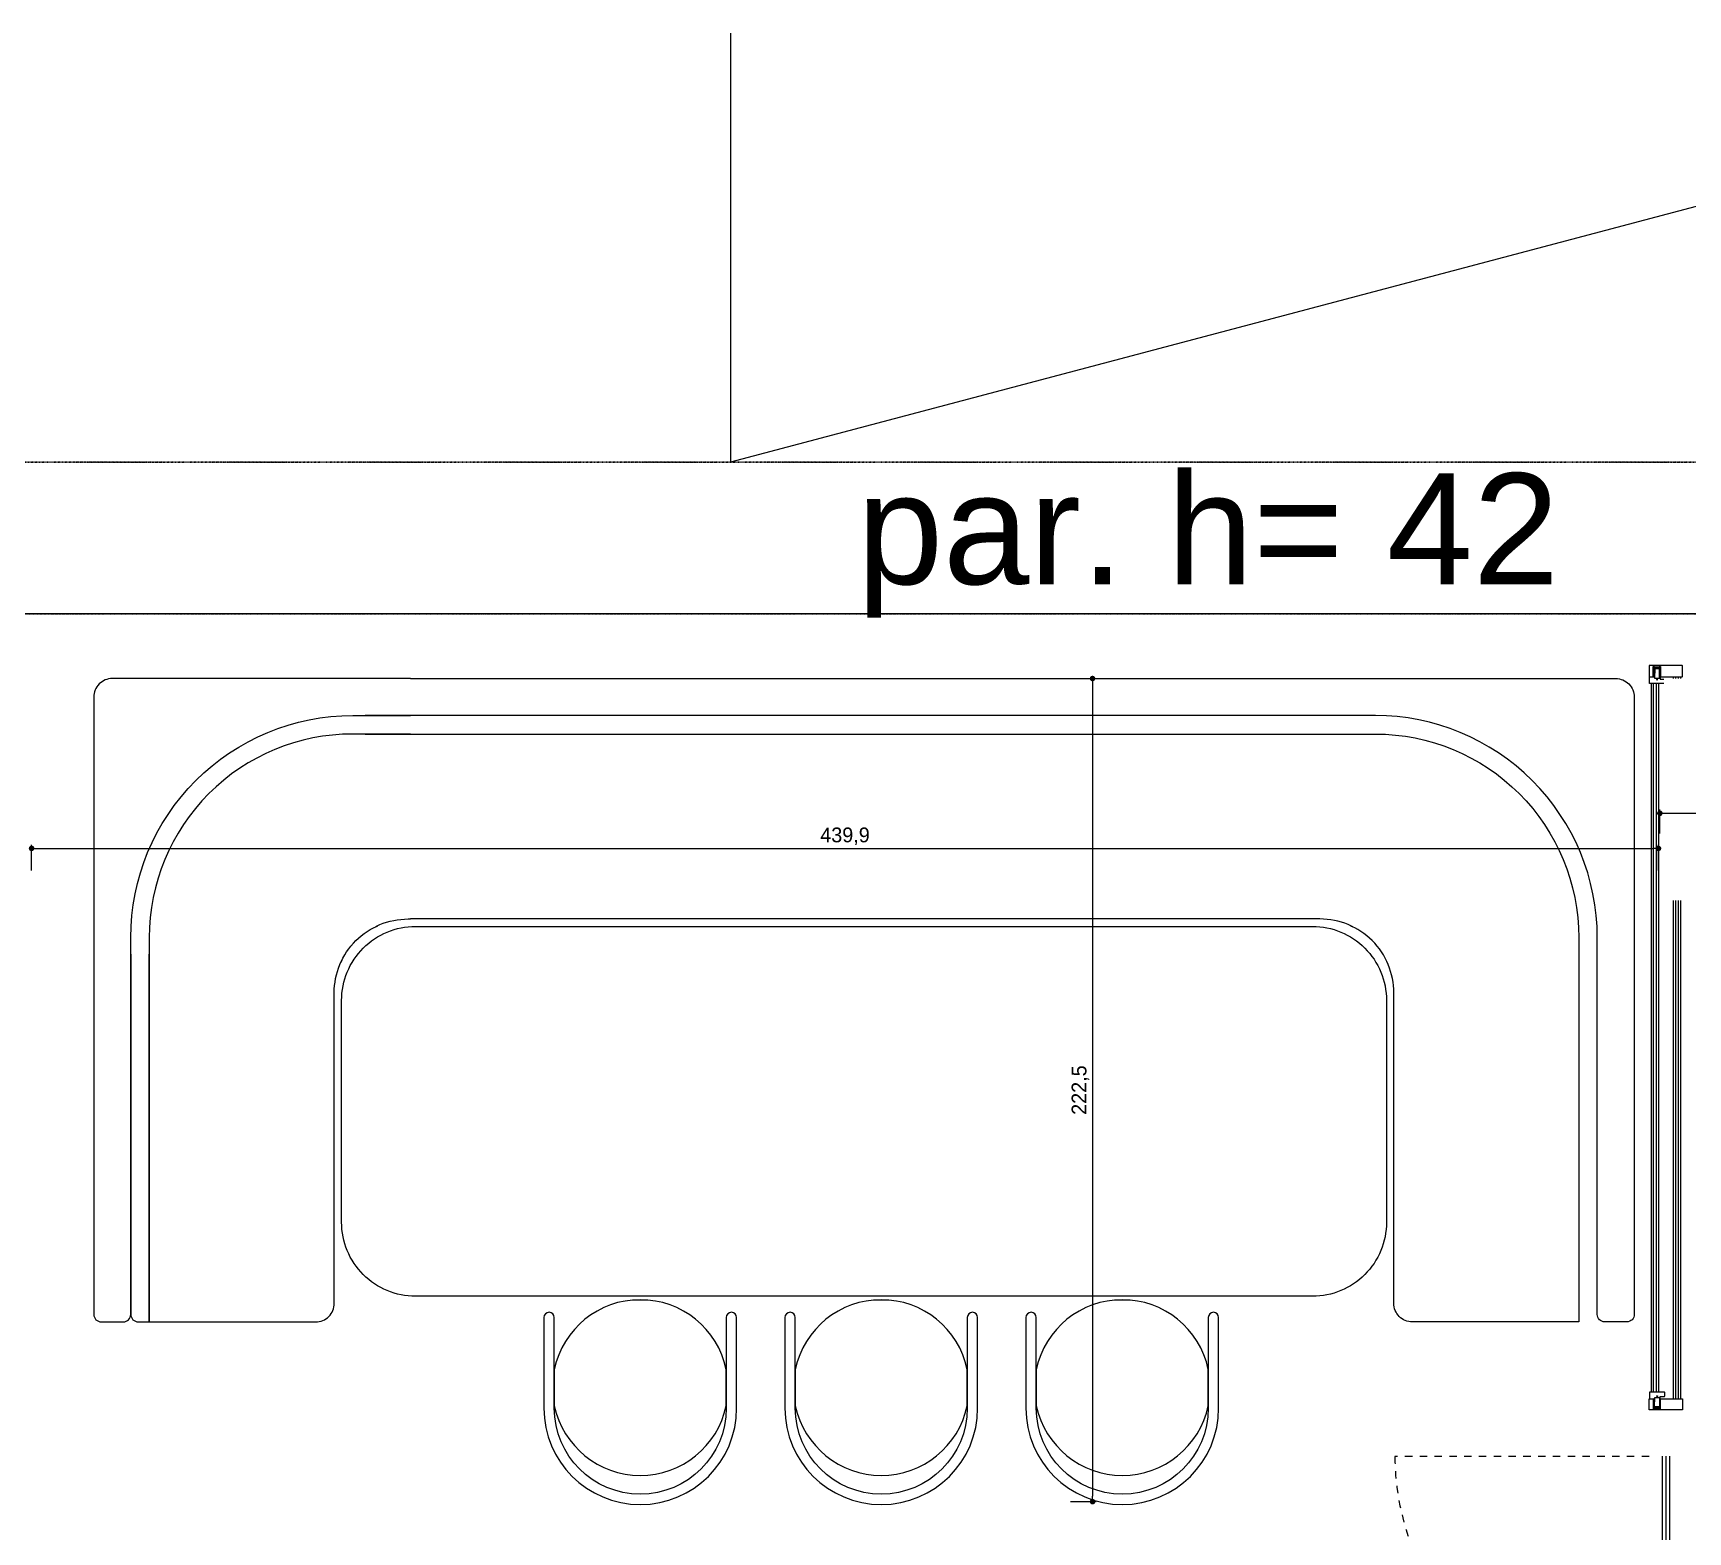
# Model space of a CAD drawing. Header units: inches. Extents: x 19839 to 37459, y -6108 to 838.
# Drawn here: x 36276.2 to 36723.6, y -1206.3 to -801.1 of the extents above; entities that cross this region are included whole.
import ezdxf

# ---------------------------------------------------------------- set-up
doc = ezdxf.new("R2010")
doc.units = ezdxf.units.IN
doc.header["$MEASUREMENT"] = 0
for name, pattern in [('DIVIDE2', [15.875, 6.35, -3.175, 0, -3.175, 0, -3.175]), ('DOTX2', [12.7, 0, -12.7]), ('JIS_02_1.0', [2, 1, -1])]:
    doc.linetypes.add(name, pattern=pattern)
doc.layers.get('Defpoints').update_dxf_attribs({"lineweight": 5})
for name, color, linetype in [('. JLL Mavi', 5, 'Continuous'), ('01_Existing Wall Hatch', 251, 'Continuous'), ('ALUMINIUM-ATA', 152, 'Continuous'), ('AVM-CEVRE-EGIM0.15', 11, 'Continuous'), ('AVM-CEVRE-GOR-KALDIRIM0.3', 112, 'DIVIDE2'), ('AVM100_02_KAPEN-CAM-GORUNUS', 253, 'Continuous'), ('COLOUR 2-ATA', 9, 'JIS_02_1.0'), ('ELE-5-ATA', 57, 'Continuous'), ('FURNITURE-ATA', 34, 'Continuous'), ('GLASS-ATA', 140, 'Continuous'), ('WIPEOUT-ATA', 185, 'DOTX2')]:
    doc.layers.add(name, color=color, linetype=linetype)
doc.styles.add('ATA', font='GOTHIC.TTF')
doc.styles.get("Standard").update_dxf_attribs({"font": 'arial.ttf'})
doc.dimstyles.new('ATA 1_20', dxfattribs={"dimtxt": 4, "dimasz": 1.5, "dimexe": 1, "dimexo": 4, "dimgap": 1, "dimtad": 1, "dimdec": 1, "dimzin": 9, "dimtxsty": 'ATA', "dimblk": 'DOT', "dimcen": 2, "dimclrd": 256, "dimclre": 256, "dimclrt": 256, "dimadec": 1, "dimazin": 2, "dimtfac": 1, "dimtdec": 1, "dimtix": 1, "dimtmove": 2, "dimatfit": 3, "dimldrblk": 'ARCHTICK', "dimfxl": 6, "dimfxlon": 1, "dimarcsym": 0})

# ---------------------------------------------------------------- blocks, each defined once
blk = doc.blocks.new('zemin 2')
at = {"layer": 'AVM-CEVRE-EGIM0.15', "color": 0, "linetype": 'Continuous'}
for p in [(22749.13, 4729.75, 0), (22310.89, 4729.75)]:
    blk.add_line(p, (22310.89, 4613.75), dxfattribs=at)
at = {"layer": 'AVM-CEVRE-GOR-KALDIRIM0.3', "color": 0, "ltscale": 0.05}
blk.add_line((20230.89, 4613.75), (23164.07, 4613.75), dxfattribs=at)
blk.add_lwpolyline([(22016.89, 4572.75), (22990.89, 4572.75), (22990.89, 4613.75), (22016.89, 4613.75)], close=True, dxfattribs=at)
at = {"layer": 'AVM100_02_KAPEN-CAM-GORUNUS', "color": 0}
blk.add_lwpolyline([(22571.71, 2923.75), (23169.71, 2923.75), (23169.71, 4572.75), (22016.89, 4572.75)], dxfattribs=at)
at = {"layer": '. JLL Mavi', "color": 0}
blk.add_text('par. h= 42', height=30, dxfattribs=at).set_placement((22345.04, 4580.77))
blk = doc.blocks.new('sand2')
blk.add_wipeout([(15344.33, -13763.32), (15344.36, -13737.43), (15344.65, -13734.69), (15346.34, -13728.75), (15348.74, -13724.28), (15351.94, -13720.39), (15355.81, -13717.2), (15359.89, -13714.94), (15364.36, -13713.44), (15370.39, -13712.73), (15373.98, -13712.98), (15380.45, -13714.76), (15384.48, -13716.87), (15389.47, -13721.04), (15392.33, -13724.74), (15395.15, -13730.68), (15396.44, -13738.79), (15396.44, -13749.23), (15396.44, -13763.32), (15396, -13764.35), (15395.04, -13764.73), (15393.79, -13763.97), (15393.63, -13763.32), (15393.63, -13749.29), (15392.43, -13753.23), (15390.41, -13757.15), (15387.72, -13760.62), (15384.25, -13763.66), (15381.24, -13765.5), (15377.22, -13767.12), (15373.11, -13767.97), (15368.07, -13768.01), (15362.85, -13766.9), (15358.04, -13764.67), (15354.96, -13762.44), (15350.83, -13757.85), (15348.17, -13752.79), (15347.14, -13749.29), (15347.14, -13763.32), (15347.05, -13763.83), (15346.88, -13764.14), (15346, -13764.7), (15345.33, -13764.67), (15344.55, -13764.08)]).dxf.layer = 'WIPEOUT-ATA'
at = {"layer": 'FURNITURE-ATA'}
for points in [[(15396.44, -13738.79, 1), (15344.33, -13738.79), (15344.33, -13763.32, 1), (15347.14, -13763.32), (15347.14, -13738.79, -1), (15393.63, -13738.79), (15393.63, -13763.32, 1), (15396.44, -13763.32)], [(15393.63, -13739.45, 0.810519), (15347.14, -13739.45), (15347.14, -13749.29, 0.810519), (15393.63, -13749.29)]]:
    blk.add_lwpolyline(points, format="xyb", close=True, dxfattribs=at)
blk = doc.blocks.new('_Dot')
at = {"color": 0, "linetype": 'ByBlock', "lineweight": -2}
blk.add_line((-0.5, 0), (-1, 0), dxfattribs=at)
at = {"color": 0, "linetype": 'ByBlock', "const_width": 0.5}
blk.add_lwpolyline([(-0.25, 0, 1), (0.25, 0, 1)], format="xyb", close=True, dxfattribs=at)
blk = doc.blocks.new('*D106')
at = {"lineweight": -2, "transparency": 16777216}
for p, q in [((36556.59, -975.58), (36563.59, -975.58)), ((36562.59, -977.08), (36562.59, -1196.6)), ((36556.59, -1198.1), (36563.59, -1198.1))]:
    blk.add_line(p, q, dxfattribs=at)
at = {"layer": 'Defpoints', "color": 0, "transparency": 16777216}
for p in [(36455.5, -975.58), (36511.87, -1198.1), (36562.59, -1198.1)]:
    blk.add_point(p, dxfattribs=at)
at = {"lineweight": -2, "transparency": 16777216, "xscale": 1.5, "yscale": 1.5, "zscale": 1.5}
for p, rotation in [((36562.59, -975.58), 90), ((36562.59, -1198.1), 270)]:
    blk.add_blockref('_Dot', p, dxfattribs=dict(at, rotation=rotation))
at = {"transparency": 16777216, "insert": (36559.31, -1086.84), "char_height": 4, "attachment_point": 5, "rotation": 90, "style": 'ATA'}
blk.add_mtext('222,5', dxfattribs=at)
blk = doc.blocks.new('_ArchTick')
at = {"color": 0, "linetype": 'ByBlock', "const_width": 0.15}
blk.add_lwpolyline([(-0.5, -0.5), (0.5, 0.5)], dxfattribs=at)
blk = doc.blocks.new('*D108')
at = {"lineweight": -2, "transparency": 16777216}
for p, q in [((36275.74, -1027.5), (36275.74, -1020.5)), ((36277.24, -1021.5), (36714.1, -1021.5)), ((36715.6, -1027.5), (36715.6, -1020.5))]:
    blk.add_line(p, q, dxfattribs=at)
at = {"layer": 'Defpoints', "color": 0, "transparency": 16777216}
for p in [(36715.6, -1021.5), (36275.74, -1146.5), (36715.6, -1146.51, 0.06)]:
    blk.add_point(p, dxfattribs=at)
at = {"lineweight": -2, "transparency": 16777216, "xscale": 1.5, "yscale": 1.5, "zscale": 1.5, "rotation": 180}
blk.add_blockref('_Dot', (36275.74, -1021.5), dxfattribs=at)
at = {"lineweight": -2, "transparency": 16777216, "xscale": 1.5, "yscale": 1.5, "zscale": 1.5}
blk.add_blockref('_Dot', (36715.6, -1021.5), dxfattribs=at)
at = {"transparency": 16777216, "insert": (36495.67, -1018.22), "char_height": 4, "attachment_point": 5, "style": 'ATA'}
blk.add_mtext('439,9', dxfattribs=at)
blk = doc.blocks.new('*D109')
at = {"lineweight": -2, "transparency": 16777216}
for p, q in [((36715.98, -1017.5), (36715.98, -1011)), ((37308.14, -1017.5), (37308.14, -1011)), ((36717.48, -1012), (37306.64, -1012))]:
    blk.add_line(p, q, dxfattribs=at)
at = {"layer": 'Defpoints', "color": 0, "transparency": 16777216}
for p in [(37308.14, -1012), (36715.98, -1021.5), (37308.14, -1021.5)]:
    blk.add_point(p, dxfattribs=at)
at = {"lineweight": -2, "transparency": 16777216, "xscale": 1.5, "yscale": 1.5, "zscale": 1.5, "rotation": 180}
blk.add_blockref('_Dot', (36715.98, -1012), dxfattribs=at)
at = {"lineweight": -2, "transparency": 16777216, "xscale": 1.5, "yscale": 1.5, "zscale": 1.5}
blk.add_blockref('_Dot', (37308.14, -1012), dxfattribs=at)
at = {"transparency": 16777216, "insert": (37012.06, -1008.72), "char_height": 4, "attachment_point": 5, "style": 'ATA'}
blk.add_mtext('592,2', dxfattribs=at)

msp = doc.modelspace()

# ---------------------------------------------------------------- block references
at = {"layer": '01_Existing Wall Hatch'}
msp.add_blockref('zemin 2', (14153.85, -5530.83), dxfattribs=at)

# ---------------------------------------------------------------- next in the draw order: wipeouts: each hides what was drawn before it
msp.add_wipeout([(36291.56, -1185.83), (36276.56, -1185.83), (36276.56, -959.58), (36725.06, -959.58), (36725.06, -1185.83), (36710.06, -1185.83), (36710.06, -974.58), (36291.56, -974.58)]).translate(0, 0, 0).dxf.layer = 'WIPEOUT-ATA'

# ---------------------------------------------------------------- next in the draw order: linework, layer by layer
at = {"layer": 'ALUMINIUM-ATA', "extrusion": (-0.019068, -6.2595e-05, 0.999818)}
for p, q in [((36714.56, -972.33, -0.06), (36714.16, -972.33, -0.06)), ((36714.56, -972.5, -0.06), (36714.56, -972.33, -0.06)), ((36715.73, -972.53, -0.03), (36714.59, -972.53, -0.06)), ((36716.18, -972.33, -0.03), (36715.76, -972.33, -0.03)), ((36715.76, -972.33, -0.03), (36715.76, -972.5, -0.03))]:
    msp.add_line(p, q, dxfattribs=at)
at = {"layer": 'ALUMINIUM-ATA', "extrusion": (-0.019068, 6.2595e-05, 0.999818)}
for p, q in [((36714.56, -1173.08, -0.06), (36714.16, -1173.08, -0.06)), ((36714.56, -1172.91, -0.06), (36714.56, -1173.08, -0.06)), ((36715.73, -1172.88, -0.03), (36714.59, -1172.88, -0.06)), ((36715.76, -1173.08, -0.03), (36715.76, -1172.91, -0.03)), ((36716.18, -1173.08, -0.03), (36715.76, -1173.08, -0.03))]:
    msp.add_line(p, q, dxfattribs=at)
at = {"layer": 'ALUMINIUM-ATA', "extrusion": (-0.019068, -6.2595e-05, 0.999818), "elevation": -700.06}
msp.add_lwpolyline([(1092.85, 36706.12), (1095.57, 36706.11, 0.414214), (1095.6, 36706.14), (1095.62, 36711.96, 0.414214), (1095.59, 36711.99), (1092.65, 36712, 0.414214), (1092.62, 36711.97), (1092.59, 36703.03, 0.414214), (1092.62, 36703), (1095.56, 36702.99, 0.414214), (1095.59, 36703.02), (1095.6, 36704.06, 0.414214), (1095.57, 36704.09), (1092.85, 36704.1)], format="xyb", dxfattribs=at)
at = {"layer": 'ALUMINIUM-ATA', "extrusion": (-0.019068, -6.2595e-05, 0.999818), "elevation": -699.97}
for points in [[(1093.14, 36704.26, -0.414214), (1093.06, 36704.34), (1093.06, 36704.39, -0.414214), (1093.14, 36704.46), (1093.24, 36704.46, 0.414214), (1093.31, 36704.54), (1093.32, 36705.79, 0.414214), (1093.24, 36705.86), (1093.14, 36705.86, -0.414214), (1093.07, 36705.94, -0.414214), (1093.14, 36706.01), (1096.19, 36706, 0.414214), (1096.27, 36706.08), (1096.27, 36707.05, -0.414214), (1096.47, 36707.25), (1097.27, 36707.25, -0.414214), (1097.47, 36707.05), (1097.46, 36703.19, -0.414214), (1097.38, 36703.12), (1097.21, 36703.12), (1095.73, 36703.12, -0.414214), (1095.66, 36703.2), (1095.66, 36704.26)], [(1096.31, 36705.3, 1), (1096.31, 36705, 1)]]:
    msp.add_lwpolyline(points, format="xyb", close=True, dxfattribs=at)
msp.add_lwpolyline([(1093.47, 36705.81), (1093.46, 36704.51), (1095.96, 36704.5), (1095.97, 36705.8)], close=True, dxfattribs=at)
at = {"layer": 'ALUMINIUM-ATA', "extrusion": (-0.019068, 6.2595e-05, 0.999818), "elevation": -700.2}
msp.add_lwpolyline([(1052.54, 36713.16), (1049.82, 36713.15, -0.414214), (1049.79, 36713.18), (1049.77, 36719, -0.414214), (1049.8, 36719.03), (1052.74, 36719.04, -0.414214), (1052.77, 36719.01), (1052.8, 36710.07, -0.414214), (1052.77, 36710.04), (1049.83, 36710.03, -0.414214), (1049.8, 36710.06), (1049.8, 36711.1, -0.414214), (1049.83, 36711.13), (1052.55, 36711.14)], format="xyb", dxfattribs=at)
at = {"layer": 'ALUMINIUM-ATA', "extrusion": (-0.019068, 6.2595e-05, 0.999818), "elevation": -700.09}
for points in [[(1052.26, 36711.3, 0.414214), (1052.33, 36711.38), (1052.33, 36711.43, 0.414214), (1052.26, 36711.5), (1052.16, 36711.5, -0.414214), (1052.08, 36711.58), (1052.08, 36712.83, -0.414214), (1052.15, 36712.9), (1052.25, 36712.9, 0.414214), (1052.33, 36712.98, 0.414214), (1052.25, 36713.05), (1049.2, 36713.04, -0.414214), (1049.13, 36713.12), (1049.13, 36714.09, 0.414214), (1048.93, 36714.29), (1048.13, 36714.29, 0.414214), (1047.93, 36714.09), (1047.94, 36710.24, 0.414214), (1048.01, 36710.16), (1048.19, 36710.16), (1049.66, 36710.17, 0.414214), (1049.74, 36710.24), (1049.73, 36711.3)], [(1049.08, 36712.34, -1), (1049.08, 36712.04, -1)]]:
    msp.add_lwpolyline(points, format="xyb", close=True, dxfattribs=at)
msp.add_lwpolyline([(1051.93, 36712.85), (1051.93, 36711.55), (1049.43, 36711.55), (1049.43, 36712.85)], close=True, dxfattribs=at)
at = {"layer": 'ALUMINIUM-ATA', "extrusion": (-0.019068, -6.2595e-05, 0.999818)}
for centre, start, end in [((1093.02, 36704.53, -700.06), 269.8119, 359.8119), ((1093.02, 36705.67, -700.06), 359.8119, 89.8119)]:
    msp.add_arc(centre, 0.03, start, end, dxfattribs=at)
at = {"layer": 'ALUMINIUM-ATA', "extrusion": (-0.019068, 6.2595e-05, 0.999818)}
for centre, start, end in [((1052.38, 36711.57, -700.2), 180.1881, 270.1881), ((1052.37, 36712.71, -700.2), 90.1881, 180.1881)]:
    msp.add_arc(centre, 0.03, start, end, dxfattribs=at)
at = {"layer": 'COLOUR 2-ATA', "ltscale": 2, "elevation": -0.09}
msp.add_lwpolyline([(36713.06, -1185.86), (36644.34, -1185.86)], dxfattribs=at)
at = {"layer": 'COLOUR 2-ATA', "ltscale": 2}
msp.add_arc((36712, -1185.67, -0.09), 67.66, 180.1562, 270.8955, dxfattribs=at)
at = {"layer": 'ELE-5-ATA', "extrusion": (-4.70278e-07, -2.05572e-05, 1)}
for p, q in [((36719.57, -975.07, 0.07), (36719.57, -1170.33, 0.07)), ((36721.57, -975.06, 0.07), (36721.57, -1170.32, 0.07))]:
    msp.add_line(p, q, dxfattribs=at)
at = {"layer": 'ELE-5-ATA', "extrusion": (-5.41819e-07, 2.05555e-05, 1)}
for p, q in [((36713.61, -976.94, 0.06), (36713.6, -1168.47, 0.07)), ((36715.61, -976.94, 0.06), (36715.6, -1168.47, 0.07))]:
    msp.add_line(p, q, dxfattribs=at)
at = {"layer": 'GLASS-ATA', "extrusion": (-4.70278e-07, -2.05572e-05, 1)}
for p, q in [((36720.17, -975.07, 0.07), (36720.17, -1170.32, 0.07)), ((36720.97, -975.07, 0.07), (36720.97, -1170.32, 0.07))]:
    msp.add_line(p, q, dxfattribs=at)
at = {"layer": 'GLASS-ATA', "extrusion": (-5.41819e-07, 2.05555e-05, 1)}
for p, q in [((36714.21, -976.94, 0.06), (36714.2, -1168.47, 0.07)), ((36715.01, -976.94, 0.06), (36715, -1168.47, 0.07))]:
    msp.add_line(p, q, dxfattribs=at)
at = {"layer": 'GLASS-ATA', "elevation": 0}
for points in [[(36716.56, -1185.83), (36716.56, -1320.83)], [(36717.56, -1185.83), (36717.56, -1320.83)], [(36718.56, -1185.83), (36718.56, -1320.83)]]:
    msp.add_lwpolyline(points, dxfattribs=at)

# ---------------------------------------------------------------- next in the draw order: wipeouts: each hides what was drawn before it
msp.add_wipeout([(36709.06, -1149.5), (36644.06, -1149.5), (36644.06, -1045.58), (36643.69, -1043.69), (36642.6, -1042.04), (36640.97, -1040.96), (36639.06, -1040.58), (36362.56, -1040.58), (36360.78, -1040.91), (36359.03, -1042.04), (36358.03, -1043.46), (36357.56, -1045.58), (36357.56, -1149.5), (36292.56, -1149.5), (36292.56, -975.58), (36709.06, -975.58)]).dxf.layer = 'WIPEOUT-ATA'

# ---------------------------------------------------------------- next in the draw order: linework, layer by layer
at = {"layer": 'FURNITURE-ATA'}
for points in [[(36378.15, -985.58), (36365.93, -985.58)], [(36365.93, -990.58), (36378.15, -990.58)]]:
    msp.add_lwpolyline(points, dxfattribs=at)
msp.add_lwpolyline([(36302.56, -1050.09), (36302.56, -1147.5, 0.414214), (36304.56, -1149.5), (36307.56, -1149.5), (36307.56, -1050.09)], format="xyb", dxfattribs=at)

# ---------------------------------------------------------------- next in the draw order: wipeouts: each hides what was drawn before it
for points in [[(36717.1, -975.58), (36717.1, -1035.58), (37142.6, -1035.58), (37142.6, -975.58)], [(36642.06, -1142.58), (36642.06, -1042.58), (36359.56, -1042.58), (36359.56, -1142.58)]]:
    msp.add_wipeout(points).dxf.layer = 'WIPEOUT-ATA'

# ---------------------------------------------------------------- next in the draw order: linework, layer by layer
for points in [[(36378.15, -975.58), (36297.56, -975.58, 0.414214), (36292.56, -980.58), (36292.56, -1147.5, 0.414214), (36294.56, -1149.5), (36300.56, -1149.5, 0.414214), (36302.56, -1147.5), (36302.56, -1045.58, -0.414214), (36362.56, -985.58), (36378.15, -985.58)], [(36378.15, -975.58), (36704.06, -975.58, -0.414214), (36709.06, -980.58), (36709.06, -1147.5, -0.414214), (36707.06, -1149.5), (36701.06, -1149.5, -0.414214), (36699.06, -1147.5), (36699.06, -1045.58, 0.414214), (36639.06, -985.58), (36378.15, -985.58)], [(36378.15, -990.58), (36362.56, -990.58, 0.414214), (36307.56, -1045.58), (36307.56, -1149.5), (36352.56, -1149.5)], [(36378.15, -990.58), (36639.06, -990.58, -0.414214), (36694.06, -1045.58), (36694.06, -1149.5), (36649.06, -1149.5)], [(36352.56, -1149.5, 0.414214), (36357.56, -1144.5), (36357.56, -1060.58, -0.414214), (36377.56, -1040.58), (36378.15, -1040.58)], [(36649.06, -1149.5, -0.414214), (36644.06, -1144.5), (36644.06, -1060.58, 0.414214), (36624.06, -1040.58), (36378.15, -1040.58)]]:
    msp.add_lwpolyline(points, format="xyb", dxfattribs=at)
msp.add_lwpolyline([(36642.06, -1062.58), (36642.06, -1122.58, -0.414214), (36622.06, -1142.58), (36379.56, -1142.58, -0.414214), (36359.56, -1122.58), (36359.56, -1062.58, -0.414214), (36379.56, -1042.58), (36622.06, -1042.58, -0.414214)], format="xyb", close=True, dxfattribs=at)

# ---------------------------------------------------------------- next in the draw order: dimensions: what is measured, and where the dimension line sits
dim = msp.add_linear_dim(base=(37308.14, -1012), p1=(36715.98, -1021.5), p2=(37308.14, -1021.5), dimstyle='ATA 1_20')
dim.commit()
dim.dimension.update_dxf_attribs({"geometry": '*D109', "text_midpoint": (37012.06, -1008.72)})

# ---------------------------------------------------------------- next in the draw order: block references
at = {"rotation": 180}
for p in [(51810.7, -14911.63), (51875.86, -14911.63), (51941.02, -14911.63)]:
    msp.add_blockref('sand2', p, dxfattribs=at)

# ---------------------------------------------------------------- next in the draw order: dimensions: what is measured, and where the dimension line sits
dim = msp.add_linear_dim(base=(36562.59, -1198.1), p1=(36455.5, -975.58), p2=(36511.87, -1198.1), angle=90, dimstyle='ATA 1_20')
dim.commit()
dim.dimension.update_dxf_attribs({"geometry": '*D106', "text_midpoint": (36559.31, -1086.84)})
dim = msp.add_linear_dim(base=(36715.6, -1021.5), p1=(36275.74, -1146.5), p2=(36715.6, -1146.51, 0.06), dimstyle='ATA 1_20')
dim.commit()
dim.dimension.update_dxf_attribs({"geometry": '*D108', "text_midpoint": (36495.67, -1018.22)})

doc.saveas('drawing.dxf')
